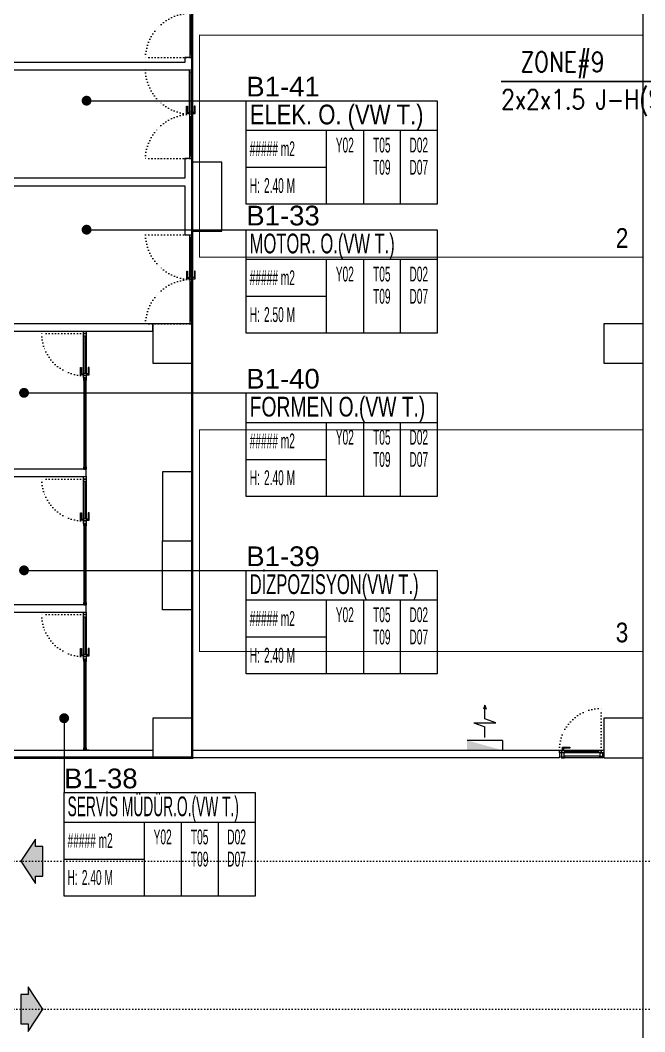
# Model space of a CAD drawing. Header units: metres. Extents: x -19121 to 152404, y -12107 to 29421.
# Drawn here: x 60091 to 61358, y 244 to 2296 of the extents above; entities that cross this region are included whole.
import ezdxf
from ezdxf.enums import TextEntityAlignment as Align

# ---------------------------------------------------------------- set-up
doc = ezdxf.new("R2010")
doc.units = ezdxf.units.M
doc.header["$LTSCALE"] = 50
doc.header["$MEASUREMENT"] = 0
doc.linetypes.add('DOT2', pattern=[0.125, 0, -0.125])
doc.linetypes.add('HIDDEN', pattern=[0.375, 0.25, -0.125])
doc.layers.get('0').update_dxf_attribs({"color": 9, "lineweight": 5})
for name, color, linetype, lineweight in [('00', 9, 'Continuous', 5), ('01', 9, 'Continuous', 5), ('05', 9, 'Continuous', 5), ('06B', 9, 'Continuous', 5), ('06D', 9, 'Continuous', 5), ('10', 9, 'Continuous', 5), ('15', 9, 'Continuous', 5), ('20', 9, 'DOT2', 5), ('21', 9, 'Continuous', 5), ('21_mahal200', 9, 'Continuous', 5), ('32-ekipman', 9, 'Continuous', 5), ('E-KABLO', 7, 'Continuous', 30), ('E-YAZI', 7, 'Continuous', 30)]:
    doc.layers.add(name, color=color, linetype=linetype, lineweight=lineweight)
doc.styles.add('Arial', font='arial.ttf', dxfattribs={"height": 2.5})
doc.styles.add('E-YAZI', font='txttw.shx', dxfattribs={"height": 200})
doc.styles.add('MuuM_TEXT-STANDART', font='ARIALN.TTF')
doc.dimstyles.new('MuuM_DIM200', dxfattribs={"dimscale": 20, "dimtxt": 2, "dimasz": 1, "dimexe": 1, "dimexo": 1, "dimgap": 1, "dimtad": 1, "dimdec": 1, "dimrnd": 0.5, "dimdsep": 46, "dimtxsty": 'MuuM_TEXT-STANDART', "dimblk": 'ARCHTICK', "dimcen": 0, "dimdle": 0.15, "dimclrd": 256, "dimclre": 256, "dimclrt": 256, "dimadec": 0, "dimazin": 0, "dimtfac": 5, "dimtdec": 1, "dimtix": 1, "dimtmove": 2, "dimatfit": 3, "dimldrblk": 'DOT', "dimfxl": 3, "dimfxlon": 1, "dimtolj": 1, "dimlwd": -1, "dimlwe": -1, "dimarcsym": 0})

# ---------------------------------------------------------------- blocks, each defined once
blk = doc.blocks.new('p-kolon_80x80')
blk.add_lwpolyline([(-40, -40), (40, -40), (40, 40), (-40, 40)], close=True)
blk = doc.blocks.new('1.bod.mimari.elk')
at = {"layer": '01'}
for p in [(4400, -6990), (5315, -6990), (4400, -7790), (5315, -7790)]:
    blk.add_blockref('p-kolon_80x80', p, dxfattribs=at)
blk = doc.blocks.new('p-dilatasyon yeri')
at = {"layer": '06D'}
blk.add_lwpolyline([(5355, 80), (5355, 6454.5)], dxfattribs=at)
blk = doc.blocks.new('YD-72-20')
at = {"linetype": 'Continuous'}
for p, q in [((0, 0.714), (-0.028, 0.634)), ((0, 0.714), (0.028, 0.634)), ((0, 0.434), (0, 0.714)), ((0.225, 0.355), (0, 0.434)), ((-0.225, 0.355), (0.225, 0.355)), ((-0.225, 0.355), (0, 0.276)), ((0, 0.058), (0, 0.276)), ((0.36, 0), (-0.36, 0)), ((0.36, 0), (0.36, -0.2))]:
    blk.add_line(p, q, dxfattribs=at)
blk.add_solid([(0.36, -0.2), (-0.36, 0), (-0.36, -0.2)])
blk = doc.blocks.new('b1 yan.dol')
at = {"xscale": 100, "yscale": 100, "zscale": 100}
blk.add_blockref('YD-72-20', (61033.6, -18676.4), dxfattribs=at)
blk = doc.blocks.new('K-AL-01A')
at = {"layer": '06B'}
blk.add_lwpolyline([(2634.7, 4254.3), (2634.7, 4260.5), (2619.7, 4260.5), (2619.7, 4258.6), (2632.5, 4258.6), (2632.5, 4258.6), (2632.5, 4254.3), (2634.7, 4254.3)], dxfattribs=at)
at = {"layer": '06D'}
for p, q in [((2638, 4254.3), (2551.1, 4254.3)), ((2551.1, 4249.3), (2638, 4249.3))]:
    blk.add_line(p, q, dxfattribs=at)
for points in [[(2553.6, 4241.8), (2558.6, 4241.8), (2558.6, 4249.3), (2553.6, 4249.3)], [(2636.6, 4240.7), (2631.6, 4240.7), (2631.6, 4249.3), (2636.6, 4249.3)], [(2631, 4239.4), (2559.2, 4239.4), (2559.2, 4242.5), (2631, 4242.5)]]:
    blk.add_lwpolyline(points, close=True, dxfattribs=at)
for points in [[(2553.6, 4243.2), (2553, 4243.2), (2553, 4239.2, 0.414214), (2553.3, 4238.8), (2558.8, 4238.8, 0.414214), (2559.2, 4239.2), (2559.2, 4243.2), (2558.6, 4243.2)], [(2636.6, 4243.2), (2637.2, 4243.2), (2637.2, 4239.2, -0.414214), (2636.8, 4238.8), (2631.3, 4238.8, -0.414214), (2631, 4239.2), (2631, 4243.2), (2631.6, 4243.2)]]:
    blk.add_lwpolyline(points, format="xyb", dxfattribs=at)
at = {"layer": '10'}
for points in [[(2551.1, 4254.3), (2551.1, 4249.3), (2556.1, 4249.3), (2556.1, 4254.3)], [(2556.1, 4254.3), (2556.1, 4249.3), (2561.1, 4249.3), (2561.1, 4254.3)], [(2631.1, 4254.3), (2631.1, 4249.3), (2636.1, 4249.3), (2636.1, 4254.3)], [(2636.1, 4254.3), (2636.1, 4249.3), (2641.1, 4249.3), (2641.1, 4254.3)]]:
    blk.add_lwpolyline(points, close=True, dxfattribs=at)
at = {"layer": '15'}
blk.add_lwpolyline([(2561.1, 4251.8), (2631.1, 4251.8)], dxfattribs=at)
at = {"layer": '20'}
blk.add_lwpolyline([(2556.1, 4254.3), (2556.1, 4339.3)], dxfattribs=at)
blk.add_arc((2556.1, 4254.3), 85, 0, 90, dxfattribs=at)
blk = doc.blocks.new('0_arrow1')
blk.add_hatch(color=254).paths.add_polyline_path([(0, 0), (-22.5, -15), (-15, -15), (-15, -22.5), (15, -22.5), (15, -15), (22.5, -15)])
at = {"linetype": 'ByBlock', "lineweight": -2}
blk.add_lwpolyline([(15, -22.5), (-15, -22.5), (-15, -15), (-22.5, -15), (0, 0), (22.5, -15), (15, -15)], close=True, dxfattribs=at)
blk.add_point((0, 0))
blk = doc.blocks.new('p-al-01')
at = {"layer": '06B'}
for points in [[(27, 4.3), (27, 10.6), (42, 10.6), (42, 8.7), (29.3, 8.7), (29.3, 8.7), (29.3, 4.3), (27, 4.3)], [(27, -0.7), (27, -6.9), (42, -6.9), (42, -5), (29.3, -5), (29.3, -5), (29.3, -0.7), (27, -0.7)]]:
    blk.add_lwpolyline(points, dxfattribs=at)
at = {"layer": '06D'}
for p, q in [((115.7, 4.3), (28.8, 4.3)), ((28.8, -0.7), (115.7, -0.7))]:
    blk.add_line(p, q, dxfattribs=at)
at = {"layer": '10'}
for points in [[(25.7, -0.7), (25.7, 4.3), (20.7, 4.3), (20.7, -0.7)], [(30.7, -0.7), (30.7, 4.3), (25.7, 4.3), (25.7, -0.7)], [(110.7, -0.7), (110.7, 4.3), (105.7, 4.3), (105.7, -0.7)], [(115.7, -0.7), (115.7, 4.3), (110.7, 4.3), (110.7, -0.7)]]:
    blk.add_lwpolyline(points, close=True, dxfattribs=at)
at = {"layer": '15'}
blk.add_lwpolyline([(105.7, 1.8), (30.7, 1.8)], dxfattribs=at)
at = {"layer": '20'}
blk.add_lwpolyline([(110.7, -0.7), (110.7, -85.7)], dxfattribs=at)
blk.add_arc((110.7, -0.7), 85, 180, 270, dxfattribs=at)
blk = doc.blocks.new('prf-10x10')
blk.add_lwpolyline([(-5, -5), (5, -5), (5, 5), (-5, 5)], close=True)
at = {"color": 255}
blk.add_solid([(-5, -5), (5, -5), (-5, 5), (5, 5)], dxfattribs=at)
at = {"layer": '10'}
blk.add_point((0, 0), dxfattribs=at)
blk = doc.blocks.new('*U325')
at = {"layer": '06D'}
blk.add_lwpolyline([(-2.5, 185), (2.5, 185), (2.5, 0), (-2.5, 0)], close=True, dxfattribs=at)
at = {"layer": '15'}
blk.add_lwpolyline([(0, 180), (0, 5)], dxfattribs=at)
at = {"layer": '10', "xscale": 0.5, "yscale": 0.5, "rotation": 90}
for p in [(0, 182.5), (0, 2.5)]:
    blk.add_blockref('prf-10x10', p, dxfattribs=at)
blk = doc.blocks.new('*U326')
at = {"layer": '06D'}
blk.add_lwpolyline([(-2.5, 165), (2.5, 165), (2.5, 0), (-2.5, 0)], close=True, dxfattribs=at)
at = {"layer": '15'}
blk.add_lwpolyline([(0, 160), (0, 5)], dxfattribs=at)
at = {"layer": '10', "xscale": 0.5, "yscale": 0.5, "rotation": 90}
for p in [(0, 162.5), (0, 2.5)]:
    blk.add_blockref('prf-10x10', p, dxfattribs=at)
blk = doc.blocks.new('*U401')
at = {"layer": '06D'}
blk.add_lwpolyline([(-2.5, 185), (2.5, 185), (2.5, 0), (-2.5, 0)], close=True, dxfattribs=at)
at = {"layer": '15'}
blk.add_lwpolyline([(0, 180), (0, 5)], dxfattribs=at)
at = {"layer": '10', "xscale": 0.5, "yscale": 0.5, "rotation": 90}
for p in [(0, 182.5), (0, 2.5)]:
    blk.add_blockref('prf-10x10', p, dxfattribs=at)
blk = doc.blocks.new('p-al-01_a')
at = {"layer": '06B'}
for points in [[(-5, -88.6), (-11.2, -88.6), (-11.2, -73.6), (-9.4, -73.6), (-9.4, -86.4), (-9.4, -86.4), (-5, -86.4), (-5, -88.6)], [(0, -88.6), (6.2, -88.6), (6.2, -73.6), (4.4, -73.6), (4.4, -86.4), (4.4, -86.4), (0, -86.4), (0, -88.6)]]:
    blk.add_lwpolyline(points, dxfattribs=at)
at = {"layer": '06D'}
for p, q in [((-5, -86.9), (-5, -5)), ((0, -5), (0, -86.9)), ((-5, -93.1), (-5, -175)), ((0, -175), (0, -93.1))]:
    blk.add_line(p, q, dxfattribs=at)
at = {"layer": '10'}
for points in [[(-5, 0), (0, 0), (0, -5), (-5, -5)], [(-5, -85), (0, -85), (0, -90), (-5, -90)], [(-5, -95), (0, -95), (0, -90), (-5, -90)], [(-5, -180), (0, -180), (0, -175), (-5, -175)]]:
    blk.add_lwpolyline(points, close=True, dxfattribs=at)
at = {"layer": '15'}
for points in [[(-2.5, -5), (-2.5, -85)], [(-2.5, -175), (-2.5, -95)]]:
    blk.add_lwpolyline(points, dxfattribs=at)
at = {"layer": '20'}
for points in [[(-5.3, 0), (-94.9, 0)], [(-5.3, -180), (-94.9, -180)], [(-5, -180), (-94.9, -180)]]:
    blk.add_lwpolyline(points, dxfattribs=at)
for centre, start, end in [((-1.5, 3.4), 182.0745, 267.6937), ((-1.5, -183.4), 92.3063, 177.9255)]:
    blk.add_arc(centre, 93.5, start, end, dxfattribs=at)
blk = doc.blocks.new('p-birim')
blk.add_lwpolyline([(0, 0), (1, 0), (1, 1), (0, 1)], close=True)
blk = doc.blocks.new('_ArchTick')
at = {"color": 0, "linetype": 'ByBlock', "const_width": 0.15}
blk.add_lwpolyline([(-0.5, -0.5), (0.5, 0.5)], dxfattribs=at)
blk = doc.blocks.new('_Dot')
at = {"color": 0, "linetype": 'ByBlock', "lineweight": -2}
blk.add_line((-0.5, 0), (-1, 0), dxfattribs=at)
at = {"color": 0, "linetype": 'ByBlock', "const_width": 0.5}
blk.add_lwpolyline([(-0.25, 0, 1), (0.25, 0, 1)], format="xyb", close=True, dxfattribs=at)
blk = doc.blocks.new('0_roomno2')
blk.add_lwpolyline([(19.38, -10.5), (0, -10.5), (0, 0), (19.38, 0)], close=True)
for points in [[(0, -3), (19.38, -3)], [(8.12, -3), (8.12, -10.5)], [(11.88, -3), (11.88, -10.5)], [(15.62, -3), (15.62, -10.5)], [(0, -6.75), (8.12, -6.75)]]:
    blk.add_lwpolyline(points)
at = {"style": 'MuuM_TEXT-STANDART', "width": 0.6}
blk.add_text('H:', height=1.5, dxfattribs=at).set_placement((0.35, -8.61), align=Align.MIDDLE_LEFT)
at = {"style": 'Arial'}
blk.add_attdef('ODANO', (0, 1.17), '', height=2, dxfattribs=at)
blk.add_attdef('MEKANADI', text='', height=2, dxfattribs=at).set_placement((0.35, -3), align=Align.BOTTOM_LEFT)
at = {"style": 'MuuM_TEXT-STANDART', "width": 0.6}
for tag, p in [('M2', (0.35, -4.88)), ('TEMIZTAVANYUKSEKLIGI', (1.8, -8.61))]:
    blk.add_attdef(tag, text='', height=1.5, dxfattribs=at).set_placement(p, align=Align.MIDDLE_LEFT)
for tag, p in [('YER01', (10, -4.5)), ('TAVAN01', (13.75, -4.5)), ('DUVAR01', (17.5, -4.5)), ('YER02', (10, -6.75)), ('TAVAN02', (13.75, -6.75)), ('DUVAR02', (17.5, -6.75)), ('YER03', (10, -9)), ('TAVAN03', (13.75, -9)), ('DUVAR03', (17.5, -9))]:
    blk.add_attdef(tag, text='', height=1.5, dxfattribs=at).set_placement(p, align=Align.MIDDLE_CENTER)
blk = doc.blocks.new('1.bod.mimari1.elk')
at = {"layer": '00'}
for points in [[(3939.87, -6410), (3939.87, -6950), (3740, -6950), (3740, -6965), (4360, -6965), (4360, -6950), (3954.87, -6950), (3954.87, -6670), (4425, -6670), (4425, -6770), (4440, -6770), (4439.75, -6615), (4425, -6615), (4425, -6655), (3954.87, -6655), (3954.87, -6435), (4425, -6435), (4439.75, -6435), (4439.75, -6435), (4440, -6410), (4425, -6410), (4425, -6420), (3954.87, -6420), (3954.87, -6410)], [(4225, -7245), (3740, -7245), (3740, -7030), (3725, -7030), (3725, -7750), (3740, -7750), (3740, -7535), (4225, -7535), (4225, -7520), (3740, -7520), (3740, -7260), (4225, -7260)], [(4360, -7815), (4360, -7815), (4360, -7830), (4060, -7830), (4060, -7815), (4360, -7815)], [(5185, -7830), (4440, -7830), (4440, -7815), (5185, -7815)]]:
    blk.add_lwpolyline(points, close=True, dxfattribs=at)
blk.add_lwpolyline([(4230, -7815), (4225, -7815)], dxfattribs=at)
at = {"layer": '06D', "linetype": 'DOT2'}
for points in [[(2500, -1650), (2500, -7740, 0.4142136), (3100, -8340), (12425, -8340)], [(2800, -1678.64), (2800, -7740, 0.4142136), (3100, -8040), (11395.6, -8040)]]:
    blk.add_lwpolyline(points, format="xyb", dxfattribs=at)
at = {"layer": '06D', "color": 89, "linetype": 'HIDDEN', "true_color": 0x2e4d23, "const_width": 2}
for points in [[(5355, -6365), (4455, -6365), (4455, -6815), (5355, -6815)], [(5355, -7165), (4455, -7165), (4455, -7615), (5355, -7615)]]:
    blk.add_lwpolyline(points, close=True, dxfattribs=at)
at = {"layer": '20', "ltscale": 2, "const_width": 5}
blk.add_lwpolyline([(4440, -7830), (3660, -7830), (3660, -4550), (4440, -4550)], close=True, dxfattribs=at)
for name, p in [('p-dilatasyon yeri', (0, -8630)), ('p-al-01_a', (4440, -6230)), ('p-al-01_a', (4439.75, -6435)), ('p-al-01_a', (4440, -6770))]:
    blk.add_blockref(name, p)
at = {"xscale": -1}
for name, p, rotation in [('p-al-01', (4220.4, -7080.67), 270), ('*U401', (4222.5, -7060), 180), ('p-al-01', (4220.4, -7375.67), 270), ('*U326', (4222.5, -7355), 180), ('p-al-01', (4220.4, -7650.67), 270), ('*U325', (4222.5, -7630), 180)]:
    blk.add_blockref(name, p, dxfattribs=dict(at, rotation=rotation))
blk.add_blockref('K-AL-01A', (7826.08, -12069.27), dxfattribs=at)
at = {"layer": '05', "xscale": 60.00000000000003, "yscale": 140}
for p in [(4439.87, -6762.5), (4380, -7390)]:
    blk.add_blockref('p-birim', p, dxfattribs=at)
at = {"layer": '05', "xscale": -60.00000000000003, "yscale": 140, "rotation": 180}
blk.add_blockref('p-birim', (4380, -7390.07), dxfattribs=at)
at = {"layer": '06D', "xscale": -2, "yscale": 2, "zscale": 2}
for p, rotation in [((4092, -8040), 90), ((4137, -8340), 270)]:
    blk.add_blockref('0_arrow1', p, dxfattribs=dict(at, rotation=rotation))
at = {"layer": '21_mahal200'}
ref = blk.add_blockref('0_roomno2', (4549.65, -6497.65), dxfattribs=dict(at, xscale=20, yscale=20, zscale=20))
ref.add_attrib('ODANO', 'B1-41', (4549.65, -6489.01), dxfattribs={"layer": '0', "height": 40, "style": 'Arial'})
ref.add_attrib('MEKANADI', 'ELEK. O. (VW T.)', dxfattribs={"layer": '0', "height": 40, "style": 'Arial', "width": 0.8}).set_placement((4556.65, -6557.65), align=Align.BOTTOM_LEFT)
ref.add_attrib('M2', '##### m2', dxfattribs={"layer": '0', "height": 30, "style": 'MuuM_TEXT-STANDART', "width": 0.6}).set_placement((4556.65, -6595.15), align=Align.MIDDLE_LEFT)
ref.add_attrib('TEMIZTAVANYUKSEKLIGI', '2.40 M', dxfattribs={"layer": '0', "height": 30, "style": 'MuuM_TEXT-STANDART', "width": 0.6}).set_placement((4585.65, -6669.81), align=Align.MIDDLE_LEFT)
ref.add_attrib('YER01', 'Y02', dxfattribs={"layer": '0', "height": 30, "style": 'MuuM_TEXT-STANDART', "width": 0.6}).set_placement((4749.65, -6587.65), align=Align.MIDDLE_CENTER)
ref.add_attrib('TAVAN01', 'T05', dxfattribs={"layer": '0', "height": 30, "style": 'MuuM_TEXT-STANDART', "width": 0.6}).set_placement((4824.65, -6587.65), align=Align.MIDDLE_CENTER)
ref.add_attrib('DUVAR01', 'D02', dxfattribs={"layer": '0', "height": 30, "style": 'MuuM_TEXT-STANDART', "width": 0.6}).set_placement((4899.65, -6587.65), align=Align.MIDDLE_CENTER)
ref.add_attrib('TAVAN02', 'T09', dxfattribs={"layer": '0', "height": 30, "style": 'MuuM_TEXT-STANDART', "width": 0.6}).set_placement((4824.65, -6632.65), align=Align.MIDDLE_CENTER)
ref.add_attrib('DUVAR02', 'D07', dxfattribs={"layer": '0', "height": 30, "style": 'MuuM_TEXT-STANDART', "width": 0.6}).set_placement((4899.65, -6632.65), align=Align.MIDDLE_CENTER)
ref = blk.add_blockref('0_roomno2', (4549.65, -6759.28), dxfattribs=dict(at, xscale=20, yscale=20, zscale=20))
ref.add_attrib('ODANO', 'B1-33', (4549.65, -6750.64), dxfattribs={"layer": '0', "height": 40, "style": 'Arial'})
ref.add_attrib('MEKANADI', 'MOTOR. O.(VW T.)', dxfattribs={"layer": '0', "height": 40, "style": 'Arial', "width": 0.6}).set_placement((4556.65, -6819.28), align=Align.BOTTOM_LEFT)
ref.add_attrib('M2', '##### m2', dxfattribs={"layer": '0', "height": 30, "style": 'MuuM_TEXT-STANDART', "width": 0.6}).set_placement((4556.65, -6856.78), align=Align.MIDDLE_LEFT)
ref.add_attrib('TEMIZTAVANYUKSEKLIGI', '2.50 M', dxfattribs={"layer": '0', "height": 30, "style": 'MuuM_TEXT-STANDART', "width": 0.6}).set_placement((4585.65, -6931.44), align=Align.MIDDLE_LEFT)
ref.add_attrib('YER01', 'Y02', dxfattribs={"layer": '0', "height": 30, "style": 'MuuM_TEXT-STANDART', "width": 0.6}).set_placement((4749.65, -6849.28), align=Align.MIDDLE_CENTER)
ref.add_attrib('TAVAN01', 'T05', dxfattribs={"layer": '0', "height": 30, "style": 'MuuM_TEXT-STANDART', "width": 0.6}).set_placement((4824.65, -6849.28), align=Align.MIDDLE_CENTER)
ref.add_attrib('DUVAR01', 'D02', dxfattribs={"layer": '0', "height": 30, "style": 'MuuM_TEXT-STANDART', "width": 0.6}).set_placement((4899.65, -6849.28), align=Align.MIDDLE_CENTER)
ref.add_attrib('TAVAN02', 'T09', dxfattribs={"layer": '0', "height": 30, "style": 'MuuM_TEXT-STANDART', "width": 0.6}).set_placement((4824.65, -6894.28), align=Align.MIDDLE_CENTER)
ref.add_attrib('DUVAR02', 'D07', dxfattribs={"layer": '0', "height": 30, "style": 'MuuM_TEXT-STANDART', "width": 0.6}).set_placement((4899.65, -6894.28), align=Align.MIDDLE_CENTER)
ref = blk.add_blockref('0_roomno2', (4549.65, -7090.16), dxfattribs=dict(at, xscale=20, yscale=20, zscale=20))
ref.add_attrib('ODANO', 'B1-40', (4549.65, -7081.52), dxfattribs={"layer": '0', "height": 40, "style": 'Arial'})
ref.add_attrib('MEKANADI', 'FORMEN O.(VW T.)', dxfattribs={"layer": '0', "height": 40, "style": 'Arial', "width": 0.7}).set_placement((4556.65, -7150.16), align=Align.BOTTOM_LEFT)
ref.add_attrib('M2', '##### m2', dxfattribs={"layer": '0', "height": 30, "style": 'MuuM_TEXT-STANDART', "width": 0.6}).set_placement((4556.65, -7187.66), align=Align.MIDDLE_LEFT)
ref.add_attrib('TEMIZTAVANYUKSEKLIGI', '2.40 M', dxfattribs={"layer": '0', "height": 30, "style": 'MuuM_TEXT-STANDART', "width": 0.6}).set_placement((4585.65, -7262.32), align=Align.MIDDLE_LEFT)
ref.add_attrib('YER01', 'Y02', dxfattribs={"layer": '0', "height": 30, "style": 'MuuM_TEXT-STANDART', "width": 0.6}).set_placement((4749.65, -7180.16), align=Align.MIDDLE_CENTER)
ref.add_attrib('TAVAN01', 'T05', dxfattribs={"layer": '0', "height": 30, "style": 'MuuM_TEXT-STANDART', "width": 0.6}).set_placement((4824.65, -7180.16), align=Align.MIDDLE_CENTER)
ref.add_attrib('DUVAR01', 'D02', dxfattribs={"layer": '0', "height": 30, "style": 'MuuM_TEXT-STANDART', "width": 0.6}).set_placement((4899.65, -7180.16), align=Align.MIDDLE_CENTER)
ref.add_attrib('TAVAN02', 'T09', dxfattribs={"layer": '0', "height": 30, "style": 'MuuM_TEXT-STANDART', "width": 0.6}).set_placement((4824.65, -7225.16), align=Align.MIDDLE_CENTER)
ref.add_attrib('DUVAR02', 'D07', dxfattribs={"layer": '0', "height": 30, "style": 'MuuM_TEXT-STANDART', "width": 0.6}).set_placement((4899.65, -7225.16), align=Align.MIDDLE_CENTER)
ref = blk.add_blockref('0_roomno2', (4549.65, -7450.18), dxfattribs=dict(at, xscale=20, yscale=20, zscale=20))
ref.add_attrib('ODANO', 'B1-39', (4549.65, -7441.53), dxfattribs={"layer": '0', "height": 40, "style": 'Arial'})
ref.add_attrib('MEKANADI', 'DİZPOZİSYON(VW T.)', dxfattribs={"layer": '0', "height": 40, "style": 'Arial', "width": 0.6}).set_placement((4556.65, -7510.18), align=Align.BOTTOM_LEFT)
ref.add_attrib('M2', '##### m2', dxfattribs={"layer": '0', "height": 30, "style": 'MuuM_TEXT-STANDART', "width": 0.6}).set_placement((4556.65, -7547.68), align=Align.MIDDLE_LEFT)
ref.add_attrib('TEMIZTAVANYUKSEKLIGI', '2.40 M', dxfattribs={"layer": '0', "height": 30, "style": 'MuuM_TEXT-STANDART', "width": 0.6}).set_placement((4585.65, -7622.34), align=Align.MIDDLE_LEFT)
ref.add_attrib('YER01', 'Y02', dxfattribs={"layer": '0', "height": 30, "style": 'MuuM_TEXT-STANDART', "width": 0.6}).set_placement((4749.65, -7540.18), align=Align.MIDDLE_CENTER)
ref.add_attrib('TAVAN01', 'T05', dxfattribs={"layer": '0', "height": 30, "style": 'MuuM_TEXT-STANDART', "width": 0.6}).set_placement((4824.65, -7540.18), align=Align.MIDDLE_CENTER)
ref.add_attrib('DUVAR01', 'D02', dxfattribs={"layer": '0', "height": 30, "style": 'MuuM_TEXT-STANDART', "width": 0.6}).set_placement((4899.65, -7540.18), align=Align.MIDDLE_CENTER)
ref.add_attrib('TAVAN02', 'T09', dxfattribs={"layer": '0', "height": 30, "style": 'MuuM_TEXT-STANDART', "width": 0.6}).set_placement((4824.65, -7585.18), align=Align.MIDDLE_CENTER)
ref.add_attrib('DUVAR02', 'D07', dxfattribs={"layer": '0', "height": 30, "style": 'MuuM_TEXT-STANDART', "width": 0.6}).set_placement((4899.65, -7585.18), align=Align.MIDDLE_CENTER)
ref = blk.add_blockref('0_roomno2', (4180.05, -7900.75), dxfattribs=dict(at, xscale=20, yscale=20, zscale=20))
ref.add_attrib('ODANO', 'B1-38', (4180.05, -7892.11), dxfattribs={"layer": '0', "height": 40, "style": 'Arial'})
ref.add_attrib('MEKANADI', 'SERVİS MÜDÜR.O.(VW T.)', dxfattribs={"layer": '0', "height": 40, "style": 'Arial', "width": 0.5}).set_placement((4187.05, -7960.75), align=Align.BOTTOM_LEFT)
ref.add_attrib('M2', '##### m2', dxfattribs={"layer": '0', "height": 30, "style": 'MuuM_TEXT-STANDART', "width": 0.6}).set_placement((4187.05, -7998.25), align=Align.MIDDLE_LEFT)
ref.add_attrib('TEMIZTAVANYUKSEKLIGI', '2.40 M', dxfattribs={"layer": '0', "height": 30, "style": 'MuuM_TEXT-STANDART', "width": 0.6}).set_placement((4216.05, -8072.91), align=Align.MIDDLE_LEFT)
ref.add_attrib('YER01', 'Y02', dxfattribs={"layer": '0', "height": 30, "style": 'MuuM_TEXT-STANDART', "width": 0.6}).set_placement((4380.05, -7990.75), align=Align.MIDDLE_CENTER)
ref.add_attrib('TAVAN01', 'T05', dxfattribs={"layer": '0', "height": 30, "style": 'MuuM_TEXT-STANDART', "width": 0.6}).set_placement((4455.05, -7990.75), align=Align.MIDDLE_CENTER)
ref.add_attrib('DUVAR01', 'D02', dxfattribs={"layer": '0', "height": 30, "style": 'MuuM_TEXT-STANDART', "width": 0.6}).set_placement((4530.05, -7990.75), align=Align.MIDDLE_CENTER)
ref.add_attrib('TAVAN02', 'T09', dxfattribs={"layer": '0', "height": 30, "style": 'MuuM_TEXT-STANDART', "width": 0.6}).set_placement((4455.05, -8035.75), align=Align.MIDDLE_CENTER)
ref.add_attrib('DUVAR02', 'D07', dxfattribs={"layer": '0', "height": 30, "style": 'MuuM_TEXT-STANDART', "width": 0.6}).set_placement((4530.05, -8035.75), align=Align.MIDDLE_CENTER)
at = {"layer": '32-ekipman'}
blk.add_blockref('b1 yan.dol', (-56000, 10881.42), dxfattribs=at)
at = {"layer": '21', "style": 'MuuM_TEXT-STANDART'}
for s, p in [('2', (5324.81, -6808.11)), ('3', (5324.81, -7608.11))]:
    blk.add_text(s, height=40, dxfattribs=at).set_placement(p, align=Align.BOTTOM_RIGHT)
at = {"layer": '21_mahal200'}
for points in [[(4225.66, -6497.65), (4549.65, -6497.65)], [(4225.66, -6759.28), (4549.65, -6759.28)], [(4098.72, -7090.16), (4549.65, -7090.16)], [(4098.72, -7450.18), (4549.65, -7450.18)], [(4180.05, -7750), (4180.05, -7900.75)]]:
    blk.add_leader(points, dimstyle='MuuM_DIM200', override={"dimasz": 1, "dimfxl": 10}, dxfattribs=at)

msp = doc.modelspace()

# ---------------------------------------------------------------- linework, layer by layer
at = {"layer": 'E-KABLO'}
msp.add_lwpolyline([(61066.7, 2171.2), (62053.1, 2171.2), (62053.1, 2171.2)], dxfattribs=at)

# ---------------------------------------------------------------- block references
at = {"layer": '06D'}
for name in ['1.bod.mimari.elk', '1.bod.mimari1.elk']:
    msp.add_blockref(name, (56000, 8630), dxfattribs=at)

# ---------------------------------------------------------------- texts
at = {"layer": 'E-YAZI', "color": 3, "style": 'E-YAZI', "width": 0.8}
for s, p in [('ZONE#9', (61106.3, 2191.1)), ('2x2x1.5 J-H(St)H-Fe180/PH90', (61067, 2115))]:
    msp.add_text(s, height=40, dxfattribs=at).set_placement(p)

doc.saveas('drawing.dxf')
